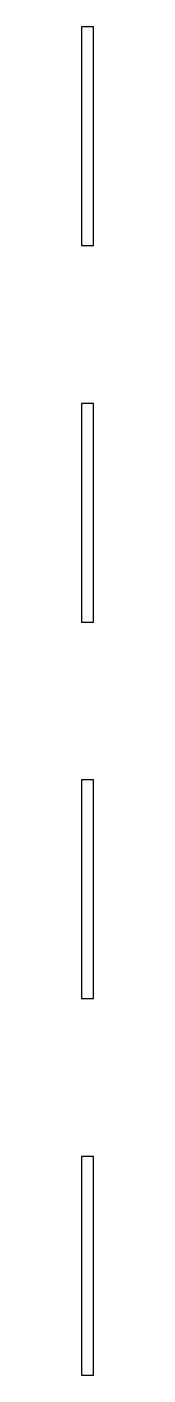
# Model space of a CAD drawing. Header units: metres. Extents: x 225 to 235, y 70 to 1180.
import ezdxf

# ---------------------------------------------------------------- set-up
doc = ezdxf.new("R2010")
doc.units = ezdxf.units.M

msp = doc.modelspace()

# ---------------------------------------------------------------- linework, layer by layer
at = {"layer": 'PARAMETRIX'}
for p, q in [((234.9067, 1180), (224.9067, 1180)), ((224.9067, 1180), (224.9067, 1000)), ((234.9067, 1000), (234.9067, 1180)), ((224.9067, 1000), (234.9067, 1000)), ((234.9067, 870), (224.9067, 870)), ((224.9067, 870), (224.9067, 690)), ((234.9067, 690), (234.9067, 870)), ((224.9067, 690), (234.9067, 690)), ((234.9067, 560), (224.9067, 560)), ((224.9067, 560), (224.9067, 380)), ((234.9067, 380), (234.9067, 560)), ((224.9067, 380), (234.9067, 380)), ((234.9067, 250), (224.9067, 250)), ((224.9067, 250), (224.9067, 70)), ((234.9067, 70), (234.9067, 250)), ((224.9067, 70), (234.9067, 70))]:
    msp.add_line(p, q, dxfattribs=at)

doc.saveas('drawing.dxf')
